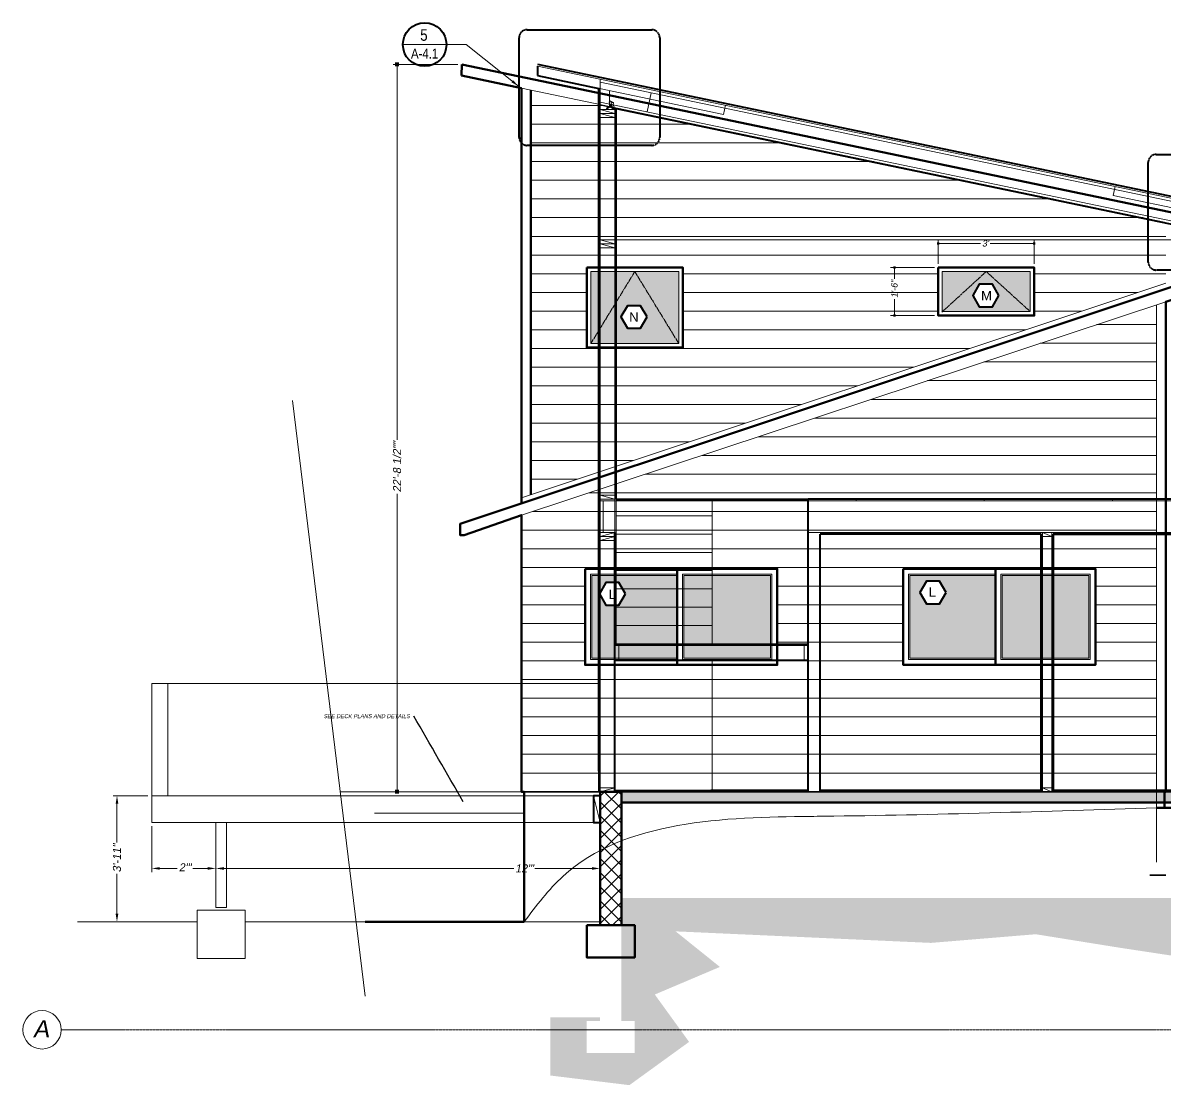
# Model space of a CAD drawing. Header units: inches. Extents: x -3905 to 10892, y 1064 to 9590.
# Drawn here: x 926.9 to 1355, y 2968.7 to 3366.7 of the extents above; entities that cross this region are included whole.
import ezdxf
from ezdxf.enums import TextEntityAlignment as Align

# ---------------------------------------------------------------- set-up
doc = ezdxf.new("R2010")
doc.units = ezdxf.units.IN
doc.header["$MEASUREMENT"] = 0
doc.header["$PDMODE"] = 3
for name, pattern in [('MYCENTER', [0.9375, 0.75, -0.0625, 0.0625, -0.0625]), ('MYDIVIDE', [0.9375, 0.75, -0.0625, 0, -0.0625, 0, -0.0625]), ('MYHIDDEN', [0.1875, 0.125, -0.0625]), ('MYPHANTOM', [1.6875, 1.25, -0.0625, 0.125, -0.0625, 0.125, -0.0625])]:
    doc.linetypes.add(name, pattern=pattern)
for name, color, linetype, lineweight in [('ELEVATIONS', 40, 'Continuous', 0), ('FP-New', 131, 'Continuous', 0), ('SECTIONS', 70, 'Continuous', 0)]:
    doc.layers.add(name, color=color, linetype=linetype, lineweight=lineweight)
doc.styles.add('DS-TXT1', font='arial.ttf', dxfattribs={"oblique": 10})
doc.styles.add('DSTEXT', font='arial.ttf', dxfattribs={"oblique": 12})
doc.styles.get("Standard").update_dxf_attribs({"font": 'arial.ttf', "oblique": 10})
doc.styles.add('Title', font='swissck.ttf')
doc.dimstyles.new('DS-Fraction', dxfattribs={"dimtxt": 0.1, "dimasz": 0.035, "dimexe": 0.06, "dimexo": 0.06, "dimgap": 0.02, "dimtad": 0, "dimdec": 3, "dimzin": 0, "dimdsep": 46, "dimlunit": 4, "dimtxsty": 'DS-TXT1', "dimblk": 'BOXFILLED', "dimcen": -0.06, "dimclrd": 256, "dimclre": 256, "dimclrt": 256, "dimadec": 0, "dimazin": 0, "dimtfac": 1, "dimtdec": 3, "dimtmove": 1, "dimatfit": 3, "dimfxl": 1, "dimfrac": 2, "dimtolj": 1, "dimtzin": 0, "dimlwd": 0, "dimlwe": -1, "dimarcsym": 0})
doc.dimstyles.new('DS-Fraction$7', dxfattribs={"dimtxt": 0.125, "dimasz": 0.125, "dimexe": 0.06, "dimexo": 0.06, "dimgap": 0.02, "dimtad": 0, "dimdec": 3, "dimzin": 0, "dimdsep": 46, "dimlunit": 4, "dimtxsty": 'DS-TXT1', "dimblk": 'BOXFILLED', "dimcen": -0.06, "dimclrd": 256, "dimclre": 256, "dimclrt": 256, "dimadec": 0, "dimazin": 0, "dimtfac": 1, "dimtdec": 3, "dimtmove": 1, "dimatfit": 3, "dimfxl": 1, "dimfrac": 2, "dimtolj": 1, "dimtzin": 0, "dimlwd": 0, "dimlwe": -1, "dimarcsym": 0})
doc.dimstyles.new('WeaselDims$7', dxfattribs={"dimtxt": 0.0625, "dimasz": 0.046875, "dimexe": 0.125, "dimexo": 0.125, "dimgap": 0.0625, "dimtad": 0, "dimdec": 4, "dimrnd": 0.0625, "dimzin": 0, "dimdsep": 46, "dimlunit": 4, "dimtxsty": 'DSTEXT', "dimblk": 'ARCHTICK', "dimcen": 0, "dimadec": 0, "dimazin": 0, "dimtfac": 1, "dimtdec": 4, "dimtofl": 0, "dimtmove": 1, "dimatfit": 3, "dimfxl": 1, "dimfrac": 1, "dimtolj": 1, "dimtzin": 0, "dimarcsym": 0})

# ---------------------------------------------------------------- blocks, each defined once
blk = doc.blocks.new('*U461')
at = {"color": 0, "lineweight": 0}
blk.add_line((0, 0), (5.5, 1.5), dxfattribs=at)
blk.add_lwpolyline([(0, 0), (5.5, 0), (5.5, 1.5), (0, 1.5)], close=True, dxfattribs=at)
blk = doc.blocks.new('_ArchTick')
at = {"color": 0, "linetype": 'ByBlock', "lineweight": 0, "const_width": 0.15}
blk.add_lwpolyline([(-0.5, -0.5), (0.5, 0.5)], dxfattribs=at)
blk = doc.blocks.new('*U404')
for p, q in [((-0.12, 0.09), (-0.12, -1.19)), ((-0.12, 0), (-0.06, 0)), ((-0.09, 0.18), (-0.04, 0.23)), ((-0.06, -1.19), (-0.06, 0)), ((-0.04, 0.14), (1.66, 0.91)), ((-0.04, 0.14), (0.1, 0.51)), ((-0.01, 0.22), (1.66, 0.98)), ((1.19, 0.12), (0, 0.12)), ((1.19, 0.06), (0, 0.06)), ((0.02, 0.06), (0.02, 0.12)), ((0.06, 0.62), (0.6, 1.76)), ((0.06, 0.62), (0.6, 1.76)), ((0.07, 0.43), (0.1, 0.51)), ((1.55, 0.79), (0.3, 0.22)), ((0.41, 2.4), (0.43, 2.62)), ((0.41, 2.4), (0.46, 2.29)), ((1.04, 2.9), (0.43, 2.62)), ((0.53, 2.39), (0.46, 2.29)), ((0.46, 2.29), (0.6, 1.97)), ((0.53, 2.39), (1.14, 2.67)), ((0.59, 2.42), (0.56, 2.47)), ((0.7, 0.06), (0.7, 0.12)), ((0.73, 2.48), (0.71, 2.54)), ((0.99, 1.29), (1.25, 1.99)), ((1.03, 1.27), (1.29, 1.98)), ((1.04, 2.9), (1.15, 2.81)), ((1.12, 1.24), (1.38, 1.94)), ((1.15, 2.95), (1.14, 2.67)), ((1.14, 2.67), (1.22, 2.51)), ((1.77, 3.23), (1.15, 2.95)), ((1.16, 1.22), (1.42, 1.93)), ((1.18, 2.41), (1.2, 2.35)), ((1.19, 0.06), (1.19, 0.12)), ((1.29, 2.46), (1.32, 2.4)), ((1.32, 2.47), (1.34, 2.42)), ((1.51, 1.29), (1.67, 0.92)), ((1.51, 1.29), (1.6, 1.09)), ((1.61, 1.4), (2.12, 2.74)), ((1.61, 1.4), (2.12, 2.74)), ((1.61, 1.4), (2.12, 2.74)), ((1.67, 2.91), (1.65, 2.96)), ((1.65, 0.98), (1.65, 0.98)), ((1.94, 3.1), (1.77, 3.23)), ((1.77, 0.98), (2.96, 0.36)), ((1.77, 0.91), (3.03, 0.26)), ((1.81, 2.97), (1.79, 3.03)), ((1.92, 1.2), (2.95, 0.66)), ((1.94, 3.1), (2.1, 2.76)), ((2.36, 0.08), (2.36, 0.12)), ((2.96, 0.35), (2.91, 0.68)), ((3, 0.37), (2.95, 0.66)), ((3.09, 0.29), (3.03, 0.33)), ((-0.37, -0.58), (-0.32, -0.54)), ((-0.12, -0.82), (-0.37, -0.58)), ((-0.32, -0.54), (-0.12, -0.74)), ((-0.19, -0.16), (-0.19, -0.23)), ((-0.12, -0.44), (-0.06, -0.44)), ((-0.12, -1.19), (-0.06, -1.19))]:
    blk.add_line(p, q)
at = {"linetype": 'Continuous', "lineweight": 5}
for p, q in [((1.71, 0.99), (1.92, 1.2)), ((2.36, 0.12), (3.03, 0.12)), ((2.36, 0.08), (3.1, 0.08))]:
    blk.add_line(p, q, dxfattribs=at)
for centre, radius, start, end in [((0, 0.09), 0.125, 135, 180), ((0, 0), 0.125, 90, 180), ((0, 0.09), 0.0625, 135, 163.774), ((0, 0), 0.0625, 90, 180), ((0.02, 0.54), 0.0855, 339.4503, 63.0447), ((0.02, 0.54), 0.0855, 339.4503, 63.0447), ((0.27, 0.28), 0.0625, 204.4503, 294.4503), ((0.64, 2.51), 0.078, 24.4503, 204.4503), ((0.38, 1.87), 0.25, 334.4503, 24.4503), ((0.38, 1.87), 0.25, 334.4503, 24.4503), ((1.07, 1.26), 0.0938, 159.4503, 339.4503), ((1.07, 1.26), 0.0467, 159.4503, 339.4503), ((1.25, 2.44), 0.078, 24.4503, 204.4503), ((1.27, 2.38), 0.078, 204.4503, 24.4503), ((1.34, 1.96), 0.0938, 339.4503, 159.4503), ((1.34, 1.96), 0.0938, 339.4503, 159.4503), ((1.36, 2.49), 0.078, 167.703, 204.4503), ((1.34, 1.96), 0.0467, 339.4503, 159.4503), ((1.34, 1.96), 0.0467, 339.4503, 159.4503), ((1.39, 2.44), 0.078, 204.4503, 241.1976), ((1.58, 1.32), 0.0855, 69.4503, 204.4503), ((1.58, 1.32), 0.0855, 69.4503, 204.4503), ((1.53, 0.85), 0.0625, 294.4503, 24.4503), ((1.72, 3), 0.078, 24.4503, 204.4503), ((1.71, 0.87), 0.125, 62.6919, 114.4503), ((1.71, 0.8), 0.125, 62.692, 114.4503), ((1.74, 2.94), 0.078, 204.4503, 24.4503), ((2.13, 2.77), 0.03, 204.4503, 249.5172), ((2.13, 2.77), 0.03, 204.4503, 249.5172), ((3.09, 0.37), 0.125, 188.1916, 242.692), ((3.06, 0.38), 0.0625, 188.1916, 242.6925), ((3.03, 0.18), 0.125, 302.6919, 62.6919), ((-0.12, -0.16), 0.0625, 90, 180), ((-0.12, -0.23), 0.0625, 180, 270)]:
    blk.add_arc(centre, radius, start, end)
blk.add_arc((3.03, 0.19), 0.0653, 269.5951, 90.4049, dxfattribs=at)
blk = doc.blocks.new('_BoxFilled')
at = {"color": 0, "linetype": 'ByBlock', "lineweight": -2}
blk.add_line((-0.5, 0), (-1, 0), dxfattribs=at)
at = {"color": 0, "linetype": 'ByBlock'}
blk.add_solid([(-0.5, 0.5), (0.5, 0.5), (-0.5, -0.5), (0.5, -0.5)], dxfattribs=at)
blk = doc.blocks.new('DETAIL-BUBBLE')
at = {"linetype": 'Continuous', "lineweight": 0}
blk.add_line((0, 0), (-16.27, 0), dxfattribs=at)
at = {"linetype": 'Continuous', "lineweight": 40}
blk.add_circle((-8.14, 0), 8.14, dxfattribs=at)
at = {"linetype": 'Continuous', "lineweight": 0, "style": 'Title'}
blk.add_attdef('1', (-9.8, 1.43), '', height=4.32, dxfattribs=at)
blk.add_attdef('A7.0', text='', height=3.72, dxfattribs=at).set_placement((-8.16, -5.22), align=Align.CENTER)
blk = doc.blocks.new('*D476')
at = {"layer": 'Defpoints', "color": 0, "linetype": 'Continuous', "lineweight": 5, "transparency": 16777216}
for p in [(999.23, 3067.14), (1143.23, 3067.14), (999.23, 3049.88)]:
    blk.add_point(p, dxfattribs=at)
at = {"layer": 'SECTIONS', "linetype": 'Continuous', "transparency": 16777216}
for p, q in [((999.23, 3065.7), (999.23, 3048.44)), ((1143.23, 3065.7), (1143.23, 3048.44))]:
    blk.add_line(p, q, dxfattribs=at)
at = {"layer": 'SECTIONS', "color": 0, "linetype": 'Continuous', "lineweight": 0, "transparency": 16777216}
for p, q in [((1002.23, 3049.88), (1110.95, 3049.88)), ((1140.23, 3049.88), (1118.74, 3049.88))]:
    blk.add_line(p, q, dxfattribs=at)
at = {"layer": 'SECTIONS', "color": 0, "linetype": 'Continuous', "lineweight": 5, "transparency": 16777216}
for points in [[(1002.23, 3050.38), (1002.23, 3049.38), (999.23, 3049.88)], [(1140.23, 3050.38), (1140.23, 3049.38), (1143.23, 3049.88)]]:
    blk.add_solid(points, dxfattribs=at)
at = {"layer": 'SECTIONS', "linetype": 'Continuous', "lineweight": 5, "transparency": 16777216, "insert": (1114.84, 3049.88), "char_height": 3, "attachment_point": 5, "style": 'DS-TXT1'}
blk.add_mtext('\\A1;12\'"', dxfattribs=at)
blk = doc.blocks.new('*D477')
at = {"layer": 'Defpoints', "color": 0, "linetype": 'Continuous', "lineweight": 5, "transparency": 16777216}
for p in [(975.23, 3067.14), (999.23, 3067.14), (999.23, 3049.89)]:
    blk.add_point(p, dxfattribs=at)
at = {"layer": 'SECTIONS', "linetype": 'Continuous', "transparency": 16777216}
for p, q in [((975.23, 3065.7), (975.23, 3048.45)), ((999.23, 3065.7), (999.23, 3048.45))]:
    blk.add_line(p, q, dxfattribs=at)
at = {"layer": 'SECTIONS', "color": 0, "linetype": 'Continuous', "lineweight": 0, "transparency": 16777216}
for p, q in [((978.23, 3049.89), (984.79, 3049.89)), ((996.23, 3049.89), (990.58, 3049.89))]:
    blk.add_line(p, q, dxfattribs=at)
at = {"layer": 'SECTIONS', "color": 0, "linetype": 'Continuous', "lineweight": 5, "transparency": 16777216}
for points in [[(978.23, 3050.39), (978.23, 3049.39), (975.23, 3049.89)], [(996.23, 3050.39), (996.23, 3049.39), (999.23, 3049.89)]]:
    blk.add_solid(points, dxfattribs=at)
at = {"layer": 'SECTIONS', "linetype": 'Continuous', "lineweight": 5, "transparency": 16777216, "insert": (987.68, 3050.3), "char_height": 3, "attachment_point": 5, "style": 'DS-TXT1'}
blk.add_mtext('\\A1;2\'"', dxfattribs=at)
blk = doc.blocks.new('*D478')
at = {"layer": 'Defpoints', "color": 0, "linetype": 'Continuous', "lineweight": 5, "transparency": 16777216}
for p in [(975.23, 3077.14), (962.19, 3029.89), (992.23, 3029.89)]:
    blk.add_point(p, dxfattribs=at)
at = {"layer": 'SECTIONS', "linetype": 'Continuous', "transparency": 16777216}
for p, q in [((973.79, 3077.14), (960.75, 3077.14)), ((990.79, 3029.89), (960.75, 3029.89))]:
    blk.add_line(p, q, dxfattribs=at)
at = {"layer": 'SECTIONS', "color": 0, "linetype": 'Continuous', "lineweight": 0, "transparency": 16777216}
for p, q in [((962.19, 3074.14), (962.19, 3059.64)), ((962.19, 3032.89), (962.19, 3047.84))]:
    blk.add_line(p, q, dxfattribs=at)
at = {"layer": 'SECTIONS', "color": 0, "linetype": 'Continuous', "lineweight": 5, "transparency": 16777216}
for points in [[(961.69, 3074.14), (962.69, 3074.14), (962.19, 3077.14)], [(961.69, 3032.89), (962.69, 3032.89), (962.19, 3029.89)]]:
    blk.add_solid(points, dxfattribs=at)
at = {"layer": 'SECTIONS', "linetype": 'Continuous', "lineweight": 5, "transparency": 16777216, "insert": (962.19, 3053.74), "char_height": 3, "attachment_point": 5, "rotation": 90, "style": 'DS-TXT1'}
blk.add_mtext('\\A1;3\'-11"', dxfattribs=at)
blk = doc.blocks.new('*D484')
at = {"layer": 'Defpoints', "color": 0, "linetype": 'Continuous', "lineweight": 5, "transparency": 16777216}
for p in [(1067.17, 3351.1), (1091.38, 3351.1), (1113.75, 3078.64)]:
    blk.add_point(p, dxfattribs=at)
at = {"layer": 'ELEVATIONS', "linetype": 'Continuous', "transparency": 16777216}
for p, q in [((1089.94, 3351.1), (1065.73, 3351.1)), ((1112.31, 3078.64), (1065.73, 3078.64))]:
    blk.add_line(p, q, dxfattribs=at)
at = {"layer": 'ELEVATIONS', "linetype": 'Continuous', "lineweight": 0, "transparency": 16777216}
for p, q in [((1067.17, 3349.6), (1067.17, 3210.51)), ((1067.17, 3080.14), (1067.17, 3190.18))]:
    blk.add_line(p, q, dxfattribs=at)
at = {"layer": 'ELEVATIONS', "linetype": 'Continuous', "lineweight": 0, "transparency": 16777216, "xscale": 1.5, "yscale": 1.5, "zscale": 1.5}
for p, rotation in [((1067.17, 3351.1), 90), ((1067.17, 3078.64), 270)]:
    blk.add_blockref('_BoxFilled', p, dxfattribs=dict(at, rotation=rotation))
at = {"layer": 'ELEVATIONS', "linetype": 'Continuous', "lineweight": 5, "transparency": 16777216, "insert": (1067.17, 3200.34), "char_height": 3, "attachment_point": 5, "rotation": 90, "style": 'DS-TXT1'}
blk.add_mtext('\\A1;22\'-8 1/2""', dxfattribs=at)
blk = doc.blocks.new('*D501')
at = {"layer": 'Defpoints', "color": 0, "linetype": 'Continuous', "lineweight": 5, "transparency": 16777216}
for p in [(1305.94, 3284.07), (1269.94, 3275.01), (1305.94, 3275.01)]:
    blk.add_point(p, dxfattribs=at)
at = {"layer": 'ELEVATIONS', "linetype": 'Continuous', "transparency": 16777216}
for p, q in [((1269.94, 3276.45), (1269.94, 3285.51)), ((1305.94, 3276.45), (1305.94, 3285.51))]:
    blk.add_line(p, q, dxfattribs=at)
at = {"layer": 'ELEVATIONS', "linetype": 'Continuous', "lineweight": 0, "transparency": 16777216}
for p, q in [((1270.78, 3284.07), (1285.84, 3284.07)), ((1305.1, 3284.07), (1289.44, 3284.07))]:
    blk.add_line(p, q, dxfattribs=at)
at = {"layer": 'ELEVATIONS', "linetype": 'Continuous', "lineweight": 0, "transparency": 16777216, "xscale": 0.8400000000000001, "yscale": 0.8400000000000001, "zscale": 0.8400000000000001, "rotation": 180}
blk.add_blockref('_BoxFilled', (1269.94, 3284.07), dxfattribs=at)
at = {"layer": 'ELEVATIONS', "linetype": 'Continuous', "lineweight": 0, "transparency": 16777216, "xscale": 0.8400000000000001, "yscale": 0.8400000000000001, "zscale": 0.8400000000000001}
blk.add_blockref('_BoxFilled', (1305.94, 3284.07), dxfattribs=at)
at = {"layer": 'ELEVATIONS', "linetype": 'Continuous', "lineweight": 5, "transparency": 16777216, "insert": (1287.64, 3284.07), "char_height": 2.4, "attachment_point": 5, "style": 'DS-TXT1'}
blk.add_mtext("\\A1;3'", dxfattribs=at)
blk = doc.blocks.new('*D502')
at = {"layer": 'Defpoints', "color": 0, "linetype": 'Continuous', "lineweight": 5, "transparency": 16777216}
for p in [(1269.94, 3275.01), (1253.54, 3257.01), (1269.94, 3257.01)]:
    blk.add_point(p, dxfattribs=at)
at = {"layer": 'ELEVATIONS', "linetype": 'Continuous', "transparency": 16777216}
for p, q in [((1268.5, 3275.01), (1252.1, 3275.01)), ((1268.5, 3257.01), (1252.1, 3257.01))]:
    blk.add_line(p, q, dxfattribs=at)
at = {"layer": 'ELEVATIONS', "linetype": 'Continuous', "lineweight": 0, "transparency": 16777216}
for p, q in [((1253.54, 3274.17), (1253.54, 3270.75)), ((1253.54, 3257.85), (1253.54, 3263.21))]:
    blk.add_line(p, q, dxfattribs=at)
at = {"layer": 'ELEVATIONS', "linetype": 'Continuous', "lineweight": 0, "transparency": 16777216, "xscale": 0.8400000000000001, "yscale": 0.8400000000000001, "zscale": 0.8400000000000001}
for p, rotation in [((1253.54, 3275.01), 90), ((1253.54, 3257.01), 270)]:
    blk.add_blockref('_BoxFilled', p, dxfattribs=dict(at, rotation=rotation))
at = {"layer": 'ELEVATIONS', "linetype": 'Continuous', "lineweight": 5, "transparency": 16777216, "insert": (1253.54, 3266.98), "char_height": 2.4, "attachment_point": 5, "rotation": 90, "style": 'DS-TXT1'}
blk.add_mtext('\\A1;1\'-6"', dxfattribs=at)

msp = doc.modelspace()

# ---------------------------------------------------------------- hatches: boundary and pattern name
at = {"layer": 'ELEVATIONS', "linetype": 'Continuous', "lineweight": 9}
h = msp.add_hatch(color=254, dxfattribs=at)
h.dxf.hatch_style = 1
h.paths.add_polyline_path([(1172.74599, 3273.51205), (1139.74599, 3273.51205), (1139.74599, 3246.51205), (1172.74599, 3246.51205)])
h.paths.add_polyline_path([(1151.06116, 3256.49059), (1153.51116, 3260.73411), (1158.41116, 3260.73411), (1160.86116, 3256.49059), (1158.41116, 3252.24706), (1153.51116, 3252.24706)])
h = msp.add_hatch(color=254, dxfattribs=at)
h.dxf.hatch_style = 1
h.paths.add_polyline_path([(1304.43504, 3273.51205), (1271.43504, 3273.51205), (1271.43504, 3258.51205), (1304.43504, 3258.51205)])
h.paths.add_polyline_path([(1285.34925, 3260.32608), (1282.89925, 3264.5696), (1285.34925, 3268.81312), (1290.24925, 3268.81312), (1292.69925, 3264.5696), (1290.24925, 3260.32608)])
h = msp.add_hatch(color=254, dxfattribs=at)
h.dxf.hatch_style = 1
h.paths.add_polyline_path([(1172.12099, 3159.63705), (1140.12099, 3159.63705), (1140.12099, 3128.63705), (1172.12099, 3128.63705)])
h.paths.add_polyline_path([(1150.31929, 3148.56546), (1145.41929, 3148.56546), (1142.96929, 3152.80898), (1145.41929, 3157.05251), (1150.31929, 3157.05251), (1152.76929, 3152.80898)], flags=16)
h.paths.add_polyline_path([(1145.57627, 3149.87863), (1150.88715, 3149.87863), (1150.88715, 3155.21816), (1145.57627, 3155.21816)], flags=8)
h = msp.add_hatch(color=254, dxfattribs=at)
h.dxf.hatch_style = 1
h.paths.add_polyline_path([(1207.12099, 3159.63705), (1174.62099, 3159.63705), (1174.62099, 3128.63705), (1207.12099, 3128.63705)])
h = msp.add_hatch(color=254, dxfattribs=at)
h.dxf.hatch_style = 1
h.paths.add_polyline_path([(1291.37099, 3159.63705), (1259.37099, 3159.63705), (1259.37099, 3128.63705), (1291.37099, 3128.63705)])
h.paths.add_polyline_path([(1270.43972, 3149.05849), (1265.53972, 3149.05849), (1263.08972, 3153.30202), (1265.53972, 3157.54554), (1270.43972, 3157.54554), (1272.88972, 3153.30202)], flags=16)
h.paths.add_polyline_path([(1265.52393, 3150.82071), (1270.26063, 3150.82071), (1270.26063, 3156.07071), (1265.52393, 3156.07071)], flags=8)
h = msp.add_hatch(color=254, dxfattribs=at)
h.dxf.hatch_style = 1
h.paths.add_polyline_path([(1326.37099, 3159.63705), (1293.87099, 3159.63705), (1293.87099, 3128.63705), (1326.37099, 3128.63705)])
at = {"layer": 'SECTIONS', "linetype": 'Continuous', "lineweight": 20}
h = msp.add_hatch(dxfattribs=at)
h.set_pattern_fill('ANSI37', color=256, scale=30)
h.set_pattern_definition([(45, (28.4826, 0), (-2.6516504, 2.6516504), []), (135, (28.4826, 0), (-2.6516504, -2.6516504), [])])
h.paths.add_polyline_path([(1151.22855, 3078.63705), (1143.22855, 3078.63705), (1143.22855, 3028.57455), (1151.22855, 3028.57455)])
h = msp.add_hatch(dxfattribs=at)
h.set_pattern_fill('AR-CONC', color=256, scale=30)
h.set_pattern_definition([(50, (28.48, 0), (215.178, -18.826), [22.5, -247.5]), (355, (28.48, 0), (-41.625, 225.658), [18, -198]), (100.4514, (46.41, -1.57), (173.553, 206.832), [19.122, -210.343]), (46.184, (28.48, 60), (320.172, -49.656), [33.75, -371.25]), (96.636, (55.16, 55.86), (280.4, 292.236), [28.683, -315.514]), (351.184, (28.48, 60), (280.4, 292.236), [27, -297]), (21, (58.48, 45), (179.072, -120.786), [22.5, -247.5]), (326, (58.48, 45), (72.995, 217.545), [18, -198]), (71.4514, (73.4, 34.93), (252.067, 96.759), [19.122, -210.343]), (37.5, (28.48, 0), (3.648, 99.8682), [0, -195.6, 0, -201, 0, -198.75]), (7.5, (28.48, 0), (78.921, 118.3235), [0, -114.6, 0, -191.1, 0, -75.75]), (327.5, (-38.42, 0), (160.1467, -6.7665), [0, -75, 0, -234, 0, -310.5]), (317.5, (-68.42, 0), (174.956, 30.0315), [0, -97.5, 0, -155.4, 0, -220.5])])
h.paths.add_polyline_path([(1383.22855, 3078.63705), (1377.72855, 3078.63705), (1376.72855, 3078.63705), (1375.22855, 3078.63705), (1151.22855, 3078.63705), (1151.22855, 3074.63705), (1364.22855, 3074.63705), (1368.22855, 3070.63705), (1368.22855, 3060.63705), (1383.22855, 3060.63705), (1383.22855, 3072.31376), (1377.09958, 3072.31376), (1377.09958, 3073.0966), (1383.22855, 3073.0966)])
h = msp.add_hatch(dxfattribs=at)
h.set_pattern_fill('AR-CONC', color=256)
h.set_pattern_definition([(50, (1373.7225, 3070.4305), (7.1726, -0.62752), [0.75, -8.25]), (355, (1373.7225, 3070.4305), (-1.38751, 7.52192), [0.6, -6.6]), (100.4514, (1374.32, 3070.378), (5.78509, 6.8944), [0.6374, -7.01142]), (46.184, (1373.7225, 3072.4305), (10.6724, -1.6552), [1.125, -12.375]), (96.6356, (1374.612, 3072.293), (9.3466, 9.7412), [0.9561, -10.51714]), (351.184, (1373.722, 3072.43), (9.3466, 9.7412), [0.9, -9.9]), (21, (1374.7225, 3071.9305), (5.96907, -4.02619), [0.75, -8.25]), (326, (1374.7225, 3071.9305), (2.43315, 7.2515), [0.6, -6.6]), (71.4514, (1375.22, 3071.595), (8.40222, 3.22531), [0.6374, -7.01142]), (37.5, (1373.7225, 3070.4305), (0.1216, 3.32894), [0, -6.52, 0, -6.7, 0, -6.625]), (7.5, (1373.7225, 3070.4305), (2.630695, 3.944117), [0, -3.82, 0, -6.37, 0, -2.525]), (327.5, (1371.4925, 3070.4305), (5.338224, -0.22555), [0, -2.5, 0, -7.8, 0, -10.35]), (317.5, (1370.4925, 3070.4305), (5.83186, 1.00105), [0, -3.25, 0, -5.18, 0, -7.35])])
h.paths.add_polyline_path([(1383.22855, 3072.31376), (1377.09958, 3072.31376), (1377.09958, 3073.0966), (1383.22855, 3073.0966), (1383.22855, 3078.63705), (1377.72855, 3078.63705), (1376.72855, 3078.63705), (1375.22855, 3078.63705), (1151.22855, 3078.63705), (1151.22855, 3074.63705), (1364.22855, 3074.63705), (1368.22855, 3070.63705), (1368.22855, 3060.63705), (1383.22855, 3060.63705)])
at = {"layer": 'SECTIONS', "lineweight": 5}
h = msp.add_hatch(dxfattribs=at)
h.set_pattern_fill('EARTH', color=256, scale=24)
h.set_pattern_definition([(0, (28.4826, -35.8425), (6, 6), [6, -6]), (0, (28.4826, -33.5925), (6, 6), [6, -6]), (0, (28.4826, -31.3425), (6, 6), [6, -6]), (90, (29.2326, -30.5925), (-6, 6), [6, -6]), (90, (31.4826, -30.5925), (-6, 6), [6, -6]), (90, (33.7326, -30.5925), (-6, 6), [6, -6])])
h.paths.add_polyline_path([(1368.22855, 3034.79458), (1364.22855, 3038.79458), (1151.22855, 3038.79458), (1151.22855, 2992.73208), (1156.22855, 2992.73208), (1156.22855, 2980.73208), (1138.22855, 2980.73208), (1138.22855, 2992.73208), (1143.22855, 2992.73208), (1143.22855, 2994.04458), (1124.62903, 2994.04458), (1124.62903, 2972.29137), (1154.21841, 2968.69011), (1176.59092, 2984.89585), (1163.73702, 3002.64104), (1188.13795, 3012.98581), (1171.53905, 3026.31054), (1267.23208, 3021.9878), (1306.49557, 3025.23015), (1337.88916, 3020.18836), (1366.39603, 3015.86564), (1396.34626, 3016.22695), (1419.44043, 3030.63206), (1473.20652, 3024.14976), (1541.76731, 3032.4327), (1558.36625, 3023.42952), (1592.64665, 3023.42952), (1600.38612, 3027.76063), (1606.35878, 3032.07257), (1634.14396, 3015.50671), (1703.24471, 3030.31925), (1753.40235, 3023.47683), (1762.42347, 3031.03951), (1795.62136, 3014.47365), (1827.3758, 3024.55721), (1858.74705, 3034.5191), (1882.94615, 3022.39646), (1904.59691, 3030.67939), (1935.44028, 3016.25931), (1961.78206, 3024.54224), (1988.48468, 3014.09854), (1983.53998, 3036.79458), (1951.22855, 3036.79458), (1951.22855, 3030.79458), (1941.22855, 3030.79458), (1941.22855, 3035.89331), (1938.32728, 3038.79458), (1805.12982, 3038.79458), (1802.22855, 3035.89331), (1802.22855, 3030.79458), (1790.22855, 3030.79458), (1790.22855, 3035.89331), (1787.32728, 3038.79458), (1571.45612, 3038.79458), (1568.55485, 3035.89331), (1568.55485, 3030.79458), (1556.55485, 3030.79458), (1556.55485, 3035.89331), (1553.65358, 3038.79458), (1398.12982, 3038.79458), (1395.22855, 3035.89331), (1395.22855, 3030.79458), (1383.22855, 3030.79458), (1383.22855, 3024.79458), (1368.22855, 3024.79458)])

# ---------------------------------------------------------------- linework, layer by layer
at = {"layer": 'ELEVATIONS', "lineweight": 80}
for p, q in [((1091.25046, 3346.91078), (1091.37793, 3351.09779)), ((1091.37793, 3351.09779), (1378.24152, 3291.33454)), ((1113.74599, 3342.22421), (1091.25046, 3346.91078)), ((1113.74599, 3186.5915), (1113.74599, 3342.22421)), ((1117.24599, 3189.87626), (1117.24599, 3341.49504))]:
    msp.add_line(p, q, dxfattribs=at)
at = {"layer": 'ELEVATIONS', "lineweight": 0}
for p, q in [((1113.74599, 3342.22421), (1354.74599, 3292.01588)), ((1351.74599, 3253.63705), (1329.30865, 3253.63705)), ((1351.74599, 3246.63705), (1308.17025, 3246.63705)), ((1351.74599, 3239.63705), (1287.03186, 3239.63705)), ((1351.74599, 3232.63705), (1265.89346, 3232.63705)), ((1351.74599, 3225.63705), (1244.75506, 3225.63705)), ((1351.74599, 3218.63705), (1223.61667, 3218.63705)), ((1351.74599, 3211.63705), (1202.47827, 3211.63705)), ((1351.74599, 3204.63705), (1181.33987, 3204.63705)), ((1351.74599, 3197.63705), (1160.20148, 3197.63705)), ((1351.74599, 3190.63705), (1139.06308, 3190.63705)), ((1351.74599, 3183.63705), (1117.92468, 3183.63705)), ((1351.74599, 3176.63705), (1113.74599, 3176.63705)), ((1351.74599, 3169.63705), (1113.74599, 3169.63705)), ((1351.74599, 3162.63705), (1113.74599, 3162.63705)), ((1137.62099, 3155.63705), (1113.74599, 3155.63705)), ((1256.87099, 3155.63705), (1209.62099, 3155.63705)), ((1351.74599, 3155.63705), (1328.87099, 3155.63705)), ((1137.62099, 3148.63705), (1113.74599, 3148.63705)), ((1256.87099, 3148.63705), (1209.62099, 3148.63705)), ((1351.74599, 3148.63705), (1328.87099, 3148.63705)), ((1137.62099, 3141.63705), (1113.74599, 3141.63705)), ((1256.87099, 3141.63705), (1209.62099, 3141.63705)), ((1351.74599, 3141.63705), (1328.87099, 3141.63705)), ((1137.62099, 3134.63705), (1113.74599, 3134.63705)), ((1256.87099, 3134.63705), (1209.62099, 3134.63705)), ((1351.74599, 3134.63705), (1328.87099, 3134.63705)), ((1137.62099, 3127.63705), (1113.74599, 3127.63705)), ((1256.87099, 3127.63705), (1209.62099, 3127.63705)), ((1351.74599, 3127.63705), (1328.87099, 3127.63705)), ((1351.74599, 3120.63705), (1113.74599, 3120.63705)), ((1351.74599, 3113.63705), (1113.74599, 3113.63705)), ((1351.74599, 3106.63705), (1113.74599, 3106.63705)), ((1351.74599, 3099.63705), (1113.74599, 3099.63705)), ((1351.74599, 3092.63705), (1113.74599, 3092.63705)), ((1351.74599, 3085.63705), (1113.74599, 3085.63705))]:
    msp.add_line(p, q, dxfattribs=at)
at = {"layer": 'ELEVATIONS', "linetype": 'Continuous', "lineweight": 9}
for p, q in [((1145.01617, 3335.70959), (1117.24599, 3335.70959)), ((1178.61617, 3328.70959), (1117.24599, 3328.70959)), ((1212.21617, 3321.70959), (1117.24599, 3321.70959)), ((1245.81617, 3314.70959), (1117.24599, 3314.70959)), ((1279.41617, 3307.70959), (1117.24599, 3307.70959)), ((1313.01617, 3300.70959), (1117.24599, 3300.70959)), ((1346.61617, 3293.70959), (1117.24599, 3293.70959)), ((1355.24599, 3286.70959), (1117.24599, 3286.70959)), ((1355.24599, 3279.70959), (1117.24599, 3279.70959)), ((1378.74599, 3274.93474), (1090.74599, 3178.93474)), ((1138.24599, 3272.70959), (1117.24599, 3272.70959)), ((1269.93504, 3272.70959), (1174.24599, 3272.70959)), ((1355.24599, 3272.70959), (1305.93504, 3272.70959)), ((1355.24599, 3269.20959), (1113.74599, 3188.70959)), ((1355.24599, 3262.22623), (1113.74599, 3182.25327)), ((1138.24599, 3265.70959), (1117.24599, 3265.70959)), ((1269.93504, 3265.70959), (1174.24599, 3265.70959)), ((1344.74599, 3265.70959), (1305.93504, 3265.70959)), ((1138.24599, 3258.70959), (1117.24599, 3258.70959)), ((1269.93504, 3258.70959), (1174.24599, 3258.70959)), ((1323.74599, 3258.70959), (1305.93504, 3258.70959)), ((1351.74599, 3261.0672), (1351.74599, 3052.22533)), ((1138.24599, 3251.70959), (1117.24599, 3251.70959)), ((1302.74599, 3251.70959), (1174.24599, 3251.70959)), ((1281.74599, 3244.70959), (1117.24599, 3244.70959)), ((1260.74599, 3237.70959), (1117.24599, 3237.70959)), ((1239.74599, 3230.70959), (1117.24599, 3230.70959)), ((1218.74599, 3223.70959), (1117.24599, 3223.70959)), ((1197.74599, 3216.70959), (1117.24599, 3216.70959)), ((1176.74599, 3209.70959), (1117.24599, 3209.70959)), ((1155.74599, 3202.70959), (1117.24599, 3202.70959)), ((1134.74599, 3195.70959), (1117.24599, 3195.70959)), ((1113.74599, 3078.63705), (1058.65911, 3078.63705)), ((1114.74599, 3070.63705), (1058.65911, 3070.63705))]:
    msp.add_line(p, q, dxfattribs=at)
at = {"layer": 'ELEVATIONS', "linetype": 'MYCENTER', "lineweight": 9}
for p, q in [((1139.74599, 3246.51205), (1156.24599, 3273.51205)), ((1156.24599, 3273.51205), (1172.74599, 3246.51205)), ((1271.31362, 3258.28549), (1287.93504, 3273.51205)), ((1287.93504, 3273.51205), (1304.43504, 3258.51205))]:
    msp.add_line(p, q, dxfattribs=at)
at = {"layer": 'ELEVATIONS', "linetype": 'Continuous', "lineweight": 5}
for p, q in [((1055.19496, 3001.98234), (1027.90256, 3225.25017)), ((1113.74599, 3078.63705), (1045.82464, 3078.63705))]:
    msp.add_line(p, q, dxfattribs=at)
at = {"layer": 'ELEVATIONS', "lineweight": 35}
for p, q in [((1113.74599, 3078.63705), (1113.74599, 3182.25327)), ((1114.24599, 3078.63705), (1113.74599, 3078.63705)), ((1924.99599, 3078.63705), (1113.74599, 3078.63705)), ((1114.74599, 3029.88705), (1114.74599, 3078.63705)), ((1055.14989, 3029.88705), (1114.74599, 3029.88705))]:
    msp.add_line(p, q, dxfattribs=at)
at = {"layer": 'ELEVATIONS', "linetype": 'Continuous', "lineweight": 60}
msp.add_line((1351.74599, 3072.63705), (1922.74599, 3072.63705), dxfattribs=at)
at = {"layer": 'ELEVATIONS', "linetype": 'Continuous', "lineweight": 35}
msp.add_line((1349.24599, 3047.40006), (1355.24599, 3047.40006), dxfattribs=at)
at = {"layer": 'ELEVATIONS', "lineweight": 80}
msp.add_lwpolyline([(1055.14989, 3029.88705), (1114.74599, 3029.88705), (1114.74599, 3078.63705), (1113.74599, 3078.63705), (1113.74599, 3182.25327), (1092.24599, 3174.77593), (1090.74599, 3174.77593), (1090.74599, 3178.93474), (1354.88982, 3266.86886), (1378.74599, 3274.93474), (1378.74599, 3270.05956), (1355.24599, 3262.22623), (1355.24599, 3078.63705), (1354.74599, 3078.63705), (1354.74599, 3072.63705)], dxfattribs=at)
at = {"layer": 'ELEVATIONS', "linetype": 'Continuous', "lineweight": 50}
for points in [[(1138.24599, 3275.01205), (1174.24599, 3275.01205), (1174.24599, 3245.01205), (1138.24599, 3245.01205)], [(1269.93504, 3275.01205), (1305.93504, 3275.01205), (1305.93504, 3257.01205), (1269.93504, 3257.01205)]]:
    msp.add_lwpolyline(points, close=True, dxfattribs=at)
at = {"layer": 'ELEVATIONS', "linetype": 'Continuous', "lineweight": 9}
for points in [[(1139.74599, 3273.51205), (1172.74599, 3273.51205), (1172.74599, 3246.51205), (1139.74599, 3246.51205)], [(1271.43504, 3273.51205), (1304.43504, 3273.51205), (1304.43504, 3258.51205), (1271.43504, 3258.51205)]]:
    msp.add_lwpolyline(points, close=True, dxfattribs=at)
at = {"layer": 'ELEVATIONS', "lineweight": 40}
for points in [[(1292.69925, 3264.5696), (1290.24925, 3268.81312), (1285.34925, 3268.81312), (1282.89925, 3264.5696), (1285.34925, 3260.32608), (1290.24925, 3260.32608)], [(1160.86116, 3256.49059), (1158.41116, 3260.73411), (1153.51116, 3260.73411), (1151.06116, 3256.49059), (1153.51116, 3252.24706), (1158.41116, 3252.24706)], [(1152.76929, 3152.80898), (1150.31929, 3157.05251), (1145.41929, 3157.05251), (1142.96929, 3152.80898), (1145.41929, 3148.56546), (1150.31929, 3148.56546)], [(1272.88972, 3153.30202), (1270.43972, 3157.54554), (1265.53972, 3157.54554), (1263.08972, 3153.30202), (1265.53972, 3149.05849), (1270.43972, 3149.05849)]]:
    msp.add_lwpolyline(points, close=True, dxfattribs=at)
at = {"layer": 'ELEVATIONS', "lineweight": 0}
for points in [[(1137.62099, 3162.13705), (1209.62099, 3162.13705), (1209.62099, 3126.13705), (1137.62099, 3126.13705)], [(1137.62099, 3162.13705), (1209.62099, 3162.13705), (1209.62099, 3126.13705), (1137.62099, 3126.13705)], [(1256.87099, 3162.13705), (1328.87099, 3162.13705), (1328.87099, 3126.13705), (1256.87099, 3126.13705)]]:
    msp.add_lwpolyline(points, close=True, dxfattribs=at)
at = {"layer": 'ELEVATIONS', "linetype": 'Continuous', "lineweight": 35}
for points in [[(1137.62099, 3162.13705), (1137.62099, 3126.13705), (1172.12099, 3126.13705), (1172.12099, 3162.13705)], [(1172.12099, 3162.13705), (1172.12099, 3126.13705), (1209.62099, 3126.13705), (1209.62099, 3162.13705)], [(1256.87099, 3162.13705), (1256.87099, 3126.13705), (1291.37099, 3126.13705), (1291.37099, 3162.13705)], [(1291.37099, 3162.13705), (1291.37099, 3126.13705), (1328.87099, 3126.13705), (1328.87099, 3162.13705)]]:
    msp.add_lwpolyline(points, close=True, dxfattribs=at)
at = {"layer": 'ELEVATIONS', "linetype": 'Continuous', "lineweight": 60}
for points in [[(1137.62099, 3162.13705), (1209.62099, 3162.13705), (1209.62099, 3126.13705), (1137.62099, 3126.13705)], [(1172.12099, 3162.13705), (1209.62099, 3162.13705), (1209.62099, 3126.13705), (1172.12099, 3126.13705)], [(1256.87099, 3162.13705), (1328.87099, 3162.13705), (1328.87099, 3126.13705), (1256.87099, 3126.13705)], [(1291.37099, 3162.13705), (1328.87099, 3162.13705), (1328.87099, 3126.13705), (1291.37099, 3126.13705)]]:
    msp.add_lwpolyline(points, close=True, dxfattribs=at)
at = {"layer": 'ELEVATIONS', "linetype": 'Continuous', "lineweight": 5}
for points in [[(1139.62099, 3160.13705), (1139.62099, 3128.13705), (1172.12099, 3128.13705), (1172.12099, 3160.13705)], [(1140.12099, 3159.63705), (1140.12099, 3128.63705), (1172.12099, 3128.63705), (1172.12099, 3159.63705)], [(1174.12099, 3160.13705), (1174.12099, 3128.13705), (1207.62099, 3128.13705), (1207.62099, 3160.13705)], [(1174.62099, 3159.63705), (1174.62099, 3128.63705), (1207.12099, 3128.63705), (1207.12099, 3159.63705)], [(1258.87099, 3160.13705), (1258.87099, 3128.13705), (1291.37099, 3128.13705), (1291.37099, 3160.13705)], [(1259.37099, 3159.63705), (1259.37099, 3128.63705), (1291.37099, 3128.63705), (1291.37099, 3159.63705)], [(1293.37099, 3160.13705), (1293.37099, 3128.13705), (1326.87099, 3128.13705), (1326.87099, 3160.13705)], [(1293.87099, 3159.63705), (1293.87099, 3128.63705), (1326.37099, 3128.63705), (1326.37099, 3159.63705)]]:
    msp.add_lwpolyline(points, close=True, dxfattribs=at)
at = {"layer": 'ELEVATIONS', "linetype": 'Continuous', "lineweight": 9}
msp.add_spline([(1351.74599, 3072.63705), (1226.88981, 3069.44139), (1222.16884, 3069.39264), (1129.35276, 3046.97796), (1114.74599, 3029.88705)], degree=3, dxfattribs=at)
at = {"layer": 'SECTIONS', "linetype": 'Continuous', "lineweight": 0}
for p, q in [((1406.72408, 3290.69612), (1119.73302, 3350.48593)), ((1189.50577, 3332.37479), (1119.73302, 3346.91078)), ((1143.22855, 3335.88705), (1143.22855, 3345.59103)), ((1383.22855, 3294.44187), (1143.22855, 3344.44187)), ((1146.72855, 3335.15789), (1146.72855, 3341.28671)), ((1160.8502, 3333.36503), (1162.32886, 3340.46264)), ((1383.22855, 3287.03621), (1143.22855, 3337.03621)), ((1383.22855, 3285.88705), (1143.22855, 3335.88705)), ((1143.22855, 3334.24122), (1143.22855, 3335.88705)), ((1190.21961, 3335.80122), (1189.50577, 3332.37479)), ((1143.22855, 3285.38705), (1143.22855, 3334.24122)), ((1148.72855, 3285.38705), (1148.72855, 3334.24122)), ((1336.23749, 3305.38083), (1335.52365, 3301.9544)), ((1405.22408, 3287.43348), (1335.52365, 3301.9544)), ((1143.22855, 3188.26205), (1143.22855, 3282.38705)), ((1148.72855, 3188.26205), (1148.72855, 3282.38705)), ((1144.35355, 3187.63705), (1383.22855, 3187.63705)), ((1149.22855, 3133.94955), (1149.22855, 3187.63705)), ((1185.22855, 3187.63705), (1185.22855, 3134.05111)), ((1185.22855, 3182.01205), (1149.22855, 3182.01205)), ((1143.22855, 3078.63705), (1143.22855, 3175.76205)), ((1185.22855, 3175.16049), (1149.22855, 3175.16049)), ((1221.22855, 3175.76205), (1383.22855, 3175.76205)), ((1308.97855, 3078.63705), (1308.97855, 3175.76205)), ((1312.47855, 3078.63705), (1312.47855, 3175.76205)), ((1185.22855, 3168.30893), (1149.22855, 3168.30893)), ((1185.22855, 3161.45736), (1149.22855, 3161.45736)), ((1185.22855, 3154.6058), (1149.22855, 3154.6058)), ((1185.22855, 3147.75424), (1149.22855, 3147.75424)), ((1185.22855, 3140.90268), (1149.22855, 3140.90268)), ((1185.22855, 3127.94955), (1185.22855, 3079.13705)), ((1142.72855, 3078.63705), (1142.72855, 3086.35067)), ((1143.22855, 3078.63705), (1143.22855, 3071.40951)), ((1148.72855, 3078.63705), (1148.72855, 3079.13705)), ((992.22855, 3029.88705), (947.41532, 3029.88705)), ((1143.22855, 3029.88705), (1010.22855, 3029.88705))]:
    msp.add_line(p, q, dxfattribs=at)
at = {"layer": 'SECTIONS', "linetype": 'Continuous', "lineweight": 40}
for p, q in [((1119.73302, 3350.48593), (1119.73302, 3346.91078)), ((1406.72408, 3291.33454), (1119.86049, 3351.09779)), ((1142.72855, 3086.35067), (1142.72855, 3342.12004)), ((1149.22855, 3188.26205), (1149.22855, 3334.63705)), ((1149.22855, 3188.26205), (1221.22855, 3188.26205)), ((1221.22855, 3175.76205), (1221.22855, 3188.26205)), ((1148.72855, 3078.63705), (1148.72855, 3175.76205)), ((1221.22855, 3078.63705), (1221.22855, 3175.76205)), ((1225.72855, 3078.63705), (1225.72855, 3175.16049)), ((1308.47855, 3175.16049), (1225.72855, 3175.16049)), ((1148.72855, 3133.94955), (1221.22855, 3133.94955)), ((1148.72855, 3127.94955), (1221.22855, 3127.94955)), ((1142.72855, 3086.35067), (1142.72855, 3078.63705)), ((1148.72855, 3079.13705), (1184.72855, 3079.13705)), ((1221.22855, 3079.13705), (1184.72855, 3079.13705))]:
    msp.add_line(p, q, dxfattribs=at)
at = {"layer": 'SECTIONS', "linetype": 'MYPHANTOM', "lineweight": 0}
msp.add_line((1148.72855, 3285.38705), (1383.22855, 3285.38705), dxfattribs=at)
at = {"layer": 'SECTIONS', "linetype": 'Continuous', "lineweight": 5}
for p, q in [((1148.72855, 3175.76205), (1148.72855, 3188.26205)), ((1308.97855, 3175.76205), (1312.47855, 3174.26205)), ((975.22855, 3077.13705), (975.22855, 3119.13705)), ((975.22855, 3119.13705), (975.22855, 3113.13705)), ((975.22855, 3113.13705), (975.22855, 3119.13705)), ((975.22855, 3119.13705), (981.22855, 3119.13705)), ((981.22855, 3119.13705), (981.22855, 3077.13705)), ((1308.97855, 3080.13705), (1312.47855, 3078.63705)), ((998.72855, 3077.13705), (975.22855, 3077.13705)), ((975.22855, 3077.13705), (975.22855, 3067.13705)), ((1142.72855, 3077.13705), (998.72855, 3077.13705)), ((1140.72855, 3077.13705), (1143.22855, 3067.13705)), ((975.22855, 3067.13705), (1143.22855, 3067.13705)), ((999.22855, 3067.13705), (999.22855, 3035.1934)), ((1003.22855, 3067.13705), (1003.22855, 3035.1934)), ((999.22855, 3035.1934), (1003.22855, 3035.1934))]:
    msp.add_line(p, q, dxfattribs=at)
at = {"layer": 'SECTIONS', "lineweight": 60}
for p, q in [((1308.47855, 3078.63705), (1308.47855, 3175.16049)), ((1377.22855, 3175.16049), (1312.97855, 3175.16049)), ((1312.97855, 3078.63705), (1312.97855, 3175.16049)), ((1308.47855, 3079.13705), (1225.72855, 3079.13705)), ((1377.22855, 3079.13705), (1312.97855, 3079.13705)), ((1151.22855, 3074.63705), (1364.22855, 3074.63705))]:
    msp.add_line(p, q, dxfattribs=at)
at = {"layer": 'SECTIONS', "linetype": 'Continuous', "lineweight": 9}
for p, q in [((1148.72855, 3133.44955), (1221.22855, 3133.44955)), ((1148.72855, 3127.94955), (1221.22855, 3127.94955))]:
    msp.add_line(p, q, dxfattribs=at)
at = {"layer": 'SECTIONS', "linetype": 'MYHIDDEN', "lineweight": 5}
msp.add_line((981.22855, 3119.13705), (1143.22855, 3119.13705), dxfattribs=at)
at = {"layer": 'SECTIONS', "lineweight": 9}
msp.add_line((1143.22855, 3078.63705), (1383.22855, 3078.63705), dxfattribs=at)
at = {"layer": 'SECTIONS', "linetype": 'MYDIVIDE'}
msp.add_line((2092.64091, 2989.42844), (941.3017, 2989.42844), dxfattribs=at)
at = {"layer": 'SECTIONS', "linetype": 'MYHIDDEN', "lineweight": 40}
for points in [[(1115.86725, 3364.12114), (1162.59182, 3364.12114, -0.414213562), (1165.59182, 3361.12114), (1165.59182, 3323.79377, -0.414213562), (1162.59182, 3320.79377), (1115.86725, 3320.79377, -0.414213562), (1112.86725, 3323.79377), (1112.86725, 3361.12114, -0.414213562)], [(1351.64553, 3317.41081), (1415.35169, 3317.41081, -0.414213562), (1418.35169, 3314.41081), (1418.35169, 3277.08344, -0.414213562), (1415.35169, 3274.08344), (1351.64553, 3274.08344, -0.414213562), (1348.64553, 3277.08344), (1348.64553, 3314.41081, -0.414213562)]]:
    msp.add_lwpolyline(points, format="xyb", close=True, dxfattribs=at)
at = {"layer": 'SECTIONS', "linetype": 'Continuous', "lineweight": 40}
for points in [[(1119.73302, 3346.91078), (1142.72855, 3342.12004)], [(1149.22855, 3334.63705), (1377.20389, 3287.14219), (1377.20389, 3188.26205), (1221.22855, 3188.26205)]]:
    msp.add_lwpolyline(points, dxfattribs=at)
at = {"layer": 'SECTIONS', "linetype": 'Continuous', "lineweight": 0}
for points in [[(1143.22855, 3187.63705), (1191.22855, 3187.63705), (1191.22855, 3188.26205), (1143.22855, 3188.26205)], [(1144.35355, 3175.76205), (1143.22855, 3175.76205), (1143.22855, 3187.63705), (1144.35355, 3187.63705)], [(1191.22855, 3187.63705), (1239.22855, 3187.63705), (1239.22855, 3188.26205), (1191.22855, 3188.26205)], [(1239.22855, 3187.63705), (1287.22855, 3187.63705), (1287.22855, 3188.26205), (1239.22855, 3188.26205)], [(1287.22855, 3187.63705), (1335.22855, 3187.63705), (1335.22855, 3188.26205), (1287.22855, 3188.26205)], [(1335.22855, 3187.63705), (1383.22855, 3187.63705), (1383.22855, 3188.26205), (1335.22855, 3188.26205)]]:
    msp.add_lwpolyline(points, close=True, dxfattribs=at)
at = {"layer": 'SECTIONS', "linetype": 'Continuous', "lineweight": 5}
for points in [[(1308.97855, 3175.76205), (1312.47855, 3175.76205), (1312.47855, 3174.26205), (1308.97855, 3174.26205)], [(1148.72855, 3127.94955), (1150.22855, 3127.94955), (1150.22855, 3133.44955), (1148.72855, 3133.44955)], [(1219.72855, 3127.94955), (1221.22855, 3127.94955), (1221.22855, 3133.44955), (1219.72855, 3133.44955)], [(1308.97855, 3080.13705), (1312.47855, 3080.13705), (1312.47855, 3078.63705), (1308.97855, 3078.63705)], [(992.22855, 3016.1934), (1010.22855, 3016.1934), (1010.22855, 3034.1934), (992.22855, 3034.1934)]]:
    msp.add_lwpolyline(points, close=True, dxfattribs=at)
at = {"layer": 'SECTIONS', "lineweight": 60}
for points in [[(1143.22855, 3078.63705), (1151.22855, 3078.63705), (1151.22855, 3028.57455), (1143.22855, 3028.57455)], [(1138.22855, 3028.57455), (1156.22855, 3028.57455), (1156.22855, 3016.57455), (1138.22855, 3016.57455)]]:
    msp.add_lwpolyline(points, close=True, dxfattribs=at)
at = {"layer": 'SECTIONS', "linetype": 'Continuous', "lineweight": 40}
msp.add_lwpolyline([(1143.22855, 3077.13705), (1140.72855, 3077.13705), (1140.72855, 3067.13705), (1143.22855, 3067.13705)], close=True, dxfattribs=at)
at = {"layer": 'SECTIONS'}
msp.add_circle((934.1049, 2989.42844), 7.19679, dxfattribs=at)

# ---------------------------------------------------------------- block references
at = {"layer": 'SECTIONS', "linetype": 'Continuous', "lineweight": 5}
msp.add_blockref('DETAIL-BUBBLE', (1085.6369, 3358.55808), dxfattribs=at).add_auto_attribs({'1': '5', 'A7.0': 'A-4.1'})
at = {"layer": 'SECTIONS', "linetype": 'Continuous', "lineweight": 5, "xscale": -1}
msp.add_blockref('*U404', (1148.72855, 3334.24122), dxfattribs=at)
at = {"layer": 'SECTIONS', "linetype": 'Continuous', "lineweight": 0, "xscale": -1}
for p in [(1148.72855, 3332.74122), (1148.72855, 3331.24122), (1148.72855, 3283.88705), (1148.72855, 3282.38705), (1148.72855, 3188.26205)]:
    msp.add_blockref('*U461', p, dxfattribs=at)
at = {"layer": 'SECTIONS', "linetype": 'Continuous', "lineweight": 0}
for p in [(1143.22855, 3174.26205), (1143.22855, 3172.76205), (1143.22855, 3078.63705)]:
    msp.add_blockref('*U461', p, dxfattribs=at)

# ---------------------------------------------------------------- texts
at = {"layer": 'ELEVATIONS', "lineweight": 0}
for s, p in [('M', (1286.00576, 3262.77608)), ('N', (1154.14407, 3254.69706)), ('L', (1266.39893, 3151.69571)), ('L', (1146.46619, 3150.82823))]:
    msp.add_text(s, height=3.5, dxfattribs=at).set_placement(p)
at = {"layer": 'ELEVATIONS', "linetype": 'Continuous', "lineweight": 9, "insert": (1071.95081, 3106.91727), "char_height": 1.5, "attachment_point": 6, "style": 'DSTEXT'}
msp.add_mtext('SEE DECK PLANS AND DETAILS', dxfattribs=at)
at = {"layer": 'FP-New', "linetype": 'Continuous', "lineweight": 5, "insert": (1306.40382, 3030.92549), "char_height": 3, "width": 23.0212417, "attachment_point": 4, "style": 'DSTEXT'}
msp.add_mtext('\\A1;', dxfattribs=at)
at = {"layer": 'SECTIONS', "oblique": 10}
msp.add_text('A', height=6.47856, dxfattribs=at).set_placement((930.68582, 2986.55675))

# ---------------------------------------------------------------- dimensions: what is measured, and where the dimension line sits
at = {"layer": 'ELEVATIONS', "linetype": 'Continuous', "lineweight": 5}
for base, p1, p2, override, picture, middle in [((1067.16515, 3351.09779), (1113.74599, 3078.63705), (1091.37793, 3351.09779), {"dimscale": 24, "dimtxt": 0.125, "dimasz": 0.0625, "dimpost": '"'}, '*D484', (1067.16515, 3200.34165)), ((1253.54212, 3257.01205), (1269.93504, 3275.01205), (1269.93504, 3257.01205), {"dimscale": 24, "dimpost": ''}, '*D502', (1253.54212, 3266.97688))]:
    dim = msp.add_linear_dim(base=base, p1=p1, p2=p2, angle=90, dimstyle='DS-Fraction', override=override, dxfattribs=at)
    dim.commit()
    dim.dimension.update_dxf_attribs({"geometry": picture, "text_midpoint": middle, "dimtype": 160})
dim = msp.add_linear_dim(base=(1305.93504, 3284.07252), p1=(1269.93504, 3275.01205), p2=(1305.93504, 3275.01205), dimstyle='DS-Fraction', override={"dimscale": 24, "dimpost": ''}, dxfattribs=at)
dim.commit()
dim.dimension.update_dxf_attribs({"geometry": '*D501', "text_midpoint": (1287.64325, 3284.07252), "dimtype": 160})
at = {"layer": 'SECTIONS', "linetype": 'Continuous', "lineweight": 5}
dim = msp.add_linear_dim(base=(962.18639, 3029.88705), p1=(975.22855, 3077.13705), p2=(992.22855, 3029.88705), angle=90, text='3\'-11"', dimstyle='DS-Fraction', override={"dimscale": 24, "dimtxt": 0.125, "dimasz": 0.125, "dimpost": '"', "dimsah": 1, "dimclrd": 0}, dxfattribs=at)
dim.commit()
dim.dimension.update_dxf_attribs({"geometry": '*D478', "text_midpoint": (962.18639, 3053.74032), "dimtype": 160})
for base, p1, picture, middle in [((999.22855, 3049.8886), (975.22855, 3067.13705), '*D477', (987.6827, 3050.29862)), ((999.22855, 3049.87721), (1143.22855, 3067.13705), '*D476', (1114.84201, 3049.87721))]:
    dim = msp.add_linear_dim(base=base, p1=p1, p2=(999.22855, 3067.13705), dimstyle='DS-Fraction', override={"dimscale": 24, "dimtxt": 0.125, "dimasz": 0.125, "dimpost": '"', "dimsah": 1, "dimclrd": 0}, dxfattribs=at)
    dim.commit()
    dim.dimension.update_dxf_attribs({"geometry": picture, "text_midpoint": middle, "dimtype": 160})

# ---------------------------------------------------------------- leaders
at = {"layer": 'ELEVATIONS', "linetype": 'Continuous', "lineweight": 9, "path_type": 1, "annotation_type": 0, "has_hookline": 1, "hookline_direction": 1, "text_width": 32.4999}
msp.add_leader([(1091.96381, 3074.83513), (1073.45081, 3106.91727)], dimstyle='WeaselDims$7', override={"dimscale": 24, "dimgap": 0.0625, "dimtad": 0}, dxfattribs=at)
at = {"layer": 'SECTIONS', "linetype": 'Continuous', "lineweight": 20}
msp.add_leader([(1112.71181, 3342.91376), (1093.076, 3358.55808), (1085.6369, 3358.55808)], dimstyle='DS-Fraction$7', override={"dimscale": 24, "dimgap": 0.02, "dimtad": 0}, dxfattribs=at)

doc.saveas('drawing.dxf')
